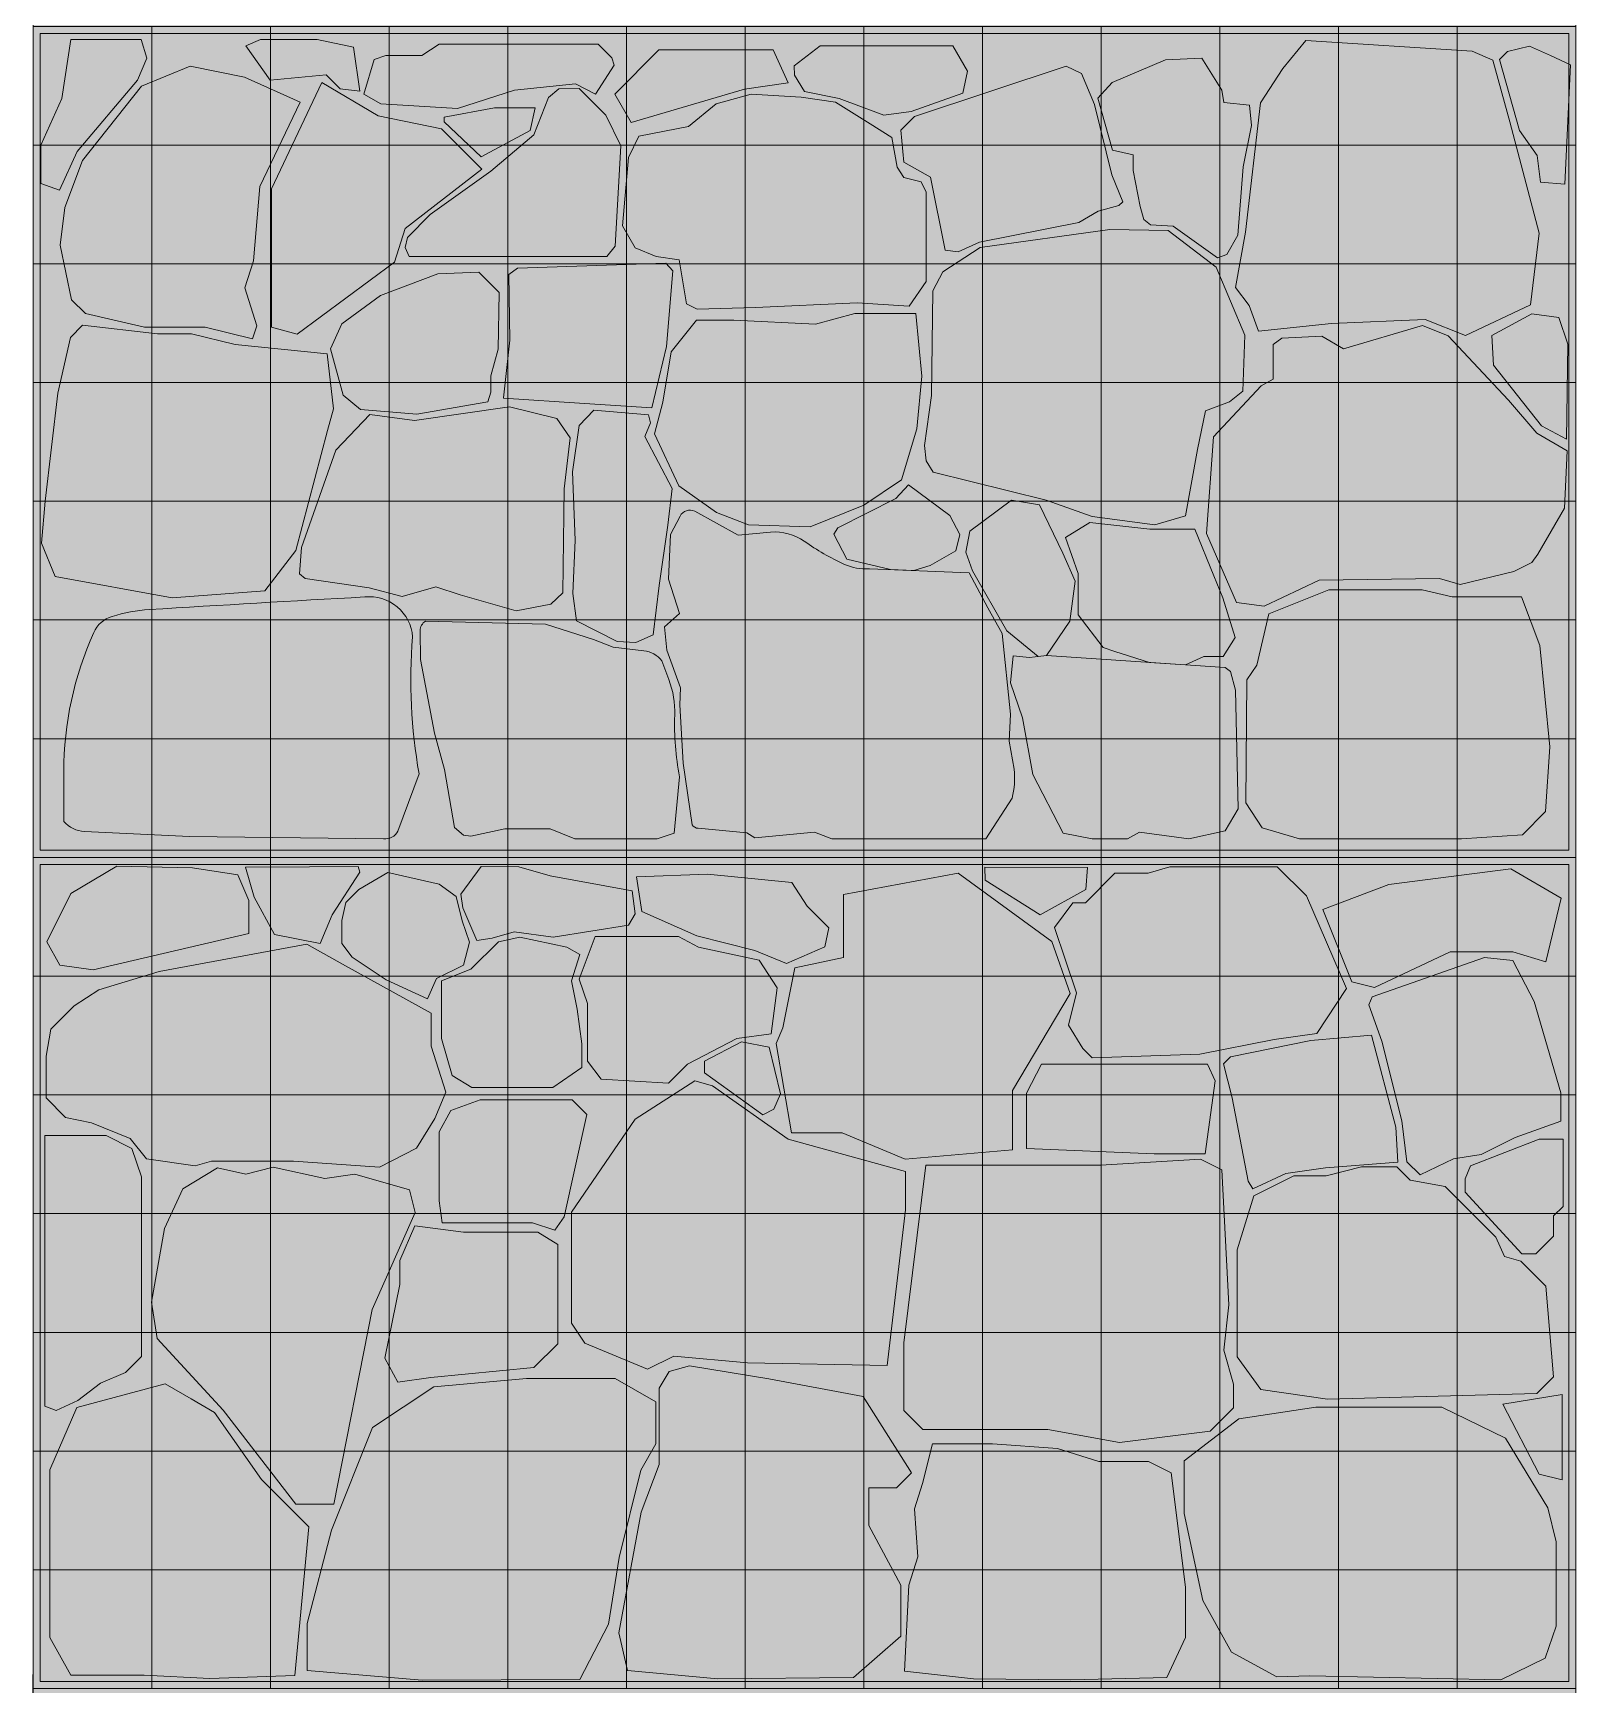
# Model space of a CAD drawing. Header units: centimetres. Extents: x -4381 to 5639, y -3920 to 4826.
# Drawn here: x 5.091 to 5.941, y 25.628 to 26.537 of the extents above; entities that cross this region are included whole.
import ezdxf
from ezdxf.xclip import XClip

# ---------------------------------------------------------------- set-up
doc = ezdxf.new("R2010")
doc.units = ezdxf.units.CM
doc.header["$MEASUREMENT"] = 0
doc.header["$XCLIPFRAME"] = 0
doc.set_wipeout_variables(frame=1)
doc.linetypes.add('Dashed', pattern=[0.564444, 0.282222, -0.282222])
doc.linetypes.add('Wipeout_Contour', pattern=[100, 0, -100])
for name, color, linetype in [('0- SITE', 7, 'Continuous'), ('Drawing & Figure', 7, 'Continuous'), ('Mur de clôture', 7, 'Continuous')]:
    doc.layers.add(name, color=color, linetype=linetype)
for name, color, linetype, lineweight in [('0- SITE_Pen_No__1', 7, 'Continuous', 5), ('0_Pen_No__1', 7, 'Continuous', 5), ('0_Pen_No__20', 1, 'Continuous', 5), ('Mur de clôture_Pen_No__1', 7, 'Continuous', 5), ('net_Pen_No__1', 7, 'Continuous', 5)]:
    doc.layers.add(name, color=color, linetype=linetype, lineweight=lineweight)
for name, color, linetype, lineweight, true_color in [('0- SITE_Pen_No__178', 7, 'Continuous', 5, 0xbda888), ('0_Pen_No__254', 7, 'Continuous', 13, 0xe8e8e8), ('cad-block.com_Pen_No__62', 7, 'Continuous', 5, 0xaaaaaa)]:
    doc.layers.add(name, color=color, linetype=linetype, lineweight=lineweight, true_color=true_color)

# ---------------------------------------------------------------- blocks, each defined once
blk = doc.blocks.new('Drawing_8_8', base_point=(-322.57542, 32.20361))
at = {"layer": '0_Pen_No__254', "linetype": 'Continuous', "ltscale": 10}
for points in [[(5.10562, 26.45092), (5.11544, 26.47216), (5.14858, 26.51155), (5.15375, 26.52353), (5.15061, 26.53384), (5.11186, 26.53384), (5.10685, 26.5013), (5.09525, 26.47572), (5.09525, 26.45452)], [(5.22161, 26.51142), (5.2526, 26.51445), (5.26027, 26.50678), (5.27113, 26.50544), (5.26753, 26.52974), (5.24766, 26.53384), (5.21627, 26.53384), (5.20831, 26.5304)], [(5.27903, 26.52291), (5.27336, 26.5038), (5.28271, 26.49846), (5.32497, 26.49579), (5.35623, 26.506), (5.38992, 26.50942), (5.40085, 26.50377), (5.41115, 26.51983), (5.40994, 26.52375), (5.40241, 26.53128), (5.31487, 26.53128), (5.30515, 26.52509), (5.28538, 26.52509)], [(5.42052, 26.48824), (5.48291, 26.50647), (5.50712, 26.50996), (5.49877, 26.52821), (5.43582, 26.52821), (5.4116, 26.5037)], [(5.6032, 26.5044), (5.6059, 26.51648), (5.59779, 26.53038), (5.52461, 26.53038), (5.5103, 26.51936), (5.51051, 26.51421), (5.51596, 26.50526), (5.53518, 26.50137), (5.55976, 26.49219), (5.57477, 26.49423)], [(5.76612, 26.37328), (5.80643, 26.37756), (5.85801, 26.37971), (5.88012, 26.37089), (5.91605, 26.38781), (5.92085, 26.42713), (5.90459, 26.48862), (5.8953, 26.5225), (5.88381, 26.52748), (5.79216, 26.53324), (5.77957, 26.51787), (5.76733, 26.49891), (5.75897, 26.42776), (5.75355, 26.39731), (5.76098, 26.38744)], [(5.93488, 26.45429), (5.93811, 26.51995), (5.92704, 26.52515), (5.91536, 26.53017), (5.90335, 26.52722), (5.89892, 26.5228), (5.90996, 26.48368), (5.9196, 26.47001), (5.92158, 26.45528)], [(5.21189, 26.36908), (5.21431, 26.3762), (5.20764, 26.3972), (5.21247, 26.41191), (5.21606, 26.45286), (5.23824, 26.49931), (5.20752, 26.51317), (5.17765, 26.51927), (5.15072, 26.50813), (5.11832, 26.46716), (5.10851, 26.4414), (5.10603, 26.42069), (5.11224, 26.39058), (5.11992, 26.3829), (5.15252, 26.37541), (5.18591, 26.37541)], [(5.59361, 26.41792), (5.60073, 26.41693), (5.61249, 26.4222), (5.6672, 26.43302), (5.67782, 26.43936), (5.68926, 26.44253), (5.69135, 26.44454), (5.68539, 26.45943), (5.67588, 26.49815), (5.66867, 26.51518), (5.66016, 26.51921), (5.57664, 26.49149), (5.56918, 26.48402), (5.57075, 26.46637), (5.58541, 26.45797)], [(5.70296, 26.43482), (5.70665, 26.43173), (5.71914, 26.43109), (5.74354, 26.41371), (5.74868, 26.41545), (5.75482, 26.42616), (5.75776, 26.46384), (5.76223, 26.48648), (5.76119, 26.49771), (5.74709, 26.4992), (5.74602, 26.50604), (5.73484, 26.5236), (5.71488, 26.52259), (5.68547, 26.51011), (5.67764, 26.50162), (5.68572, 26.47296), (5.69703, 26.47039), (5.69703, 26.46181), (5.70091, 26.44188)], [(5.25023, 26.51016), (5.22234, 26.4517), (5.22234, 26.37542), (5.23658, 26.37152), (5.29011, 26.41121), (5.2961, 26.42971), (5.33833, 26.46247), (5.31612, 26.48468), (5.28119, 26.49181)], [(5.38069, 26.50672), (5.37502, 26.50194), (5.36688, 26.48143), (5.34324, 26.46136), (5.3098, 26.43741), (5.29725, 26.42487), (5.29597, 26.41935), (5.29821, 26.41431), (5.40723, 26.41431), (5.4118, 26.42012), (5.41493, 26.4753), (5.40659, 26.49214), (5.39182, 26.50691)], [(5.44694, 26.41248), (5.45107, 26.38838), (5.45686, 26.38532), (5.48912, 26.38627), (5.54512, 26.38885), (5.57369, 26.38704), (5.58299, 26.40059), (5.58311, 26.44982), (5.58039, 26.45551), (5.57081, 26.45785), (5.56716, 26.4636), (5.56408, 26.47989), (5.5522, 26.4874), (5.53319, 26.49943), (5.51429, 26.50215), (5.4867, 26.50377), (5.46733, 26.49841), (5.45219, 26.48594), (5.42479, 26.48071), (5.41908, 26.46889), (5.41571, 26.4313), (5.42283, 26.41923), (5.43425, 26.41436)], [(5.31755, 26.48859), (5.33793, 26.46928), (5.3649, 26.48369), (5.36767, 26.4963), (5.3453, 26.4963), (5.31755, 26.49105)], [(5.58687, 26.29565), (5.64925, 26.28021), (5.67451, 26.27126), (5.70908, 26.26654), (5.72595, 26.27155), (5.73254, 26.30804), (5.73692, 26.32942), (5.75017, 26.33426), (5.75747, 26.34019), (5.75853, 26.37108), (5.74286, 26.40846), (5.71635, 26.42874), (5.68422, 26.42929), (5.61273, 26.41937), (5.59223, 26.40599), (5.58683, 26.39552), (5.58604, 26.33782), (5.58212, 26.31027), (5.58311, 26.30186)], [(5.35021, 26.33653), (5.39493, 26.33348), (5.4319, 26.33106), (5.44008, 26.36481), (5.44352, 26.40647), (5.43972, 26.41078), (5.35797, 26.408), (5.35318, 26.40446), (5.35369, 26.36836)], [(5.27149, 26.33007), (5.30249, 26.32745), (5.34153, 26.33435), (5.34317, 26.33969), (5.3432, 26.34867), (5.34723, 26.36341), (5.34787, 26.39455), (5.33672, 26.4057), (5.31403, 26.40486), (5.28249, 26.39297), (5.26121, 26.37721), (5.25495, 26.36349), (5.26186, 26.33808)], [(5.43348, 26.31678), (5.44672, 26.28805), (5.46753, 26.27347), (5.48512, 26.26666), (5.51916, 26.26553), (5.5488, 26.27747), (5.56943, 26.2913), (5.57797, 26.31955), (5.58067, 26.34839), (5.57744, 26.38295), (5.54372, 26.38295), (5.52202, 26.37709), (5.47709, 26.37924), (5.45646, 26.37924), (5.44256, 26.36182), (5.438, 26.33411)], [(5.8947, 26.37081), (5.89555, 26.3546), (5.92209, 26.32113), (5.93588, 26.31383), (5.93649, 26.36608), (5.93166, 26.38085), (5.91671, 26.38278)], [(5.10315, 26.23811), (5.16776, 26.22634), (5.2188, 26.2303), (5.23575, 26.25249), (5.25323, 26.31846), (5.25649, 26.33049), (5.25302, 26.36079), (5.20233, 26.36598), (5.17842, 26.37178), (5.15962, 26.37178), (5.11836, 26.37648), (5.11171, 26.36982), (5.10479, 26.33918), (5.09781, 26.27957), (5.09571, 26.25645)], [(5.754, 26.22377), (5.76926, 26.2218), (5.79964, 26.23616), (5.86577, 26.23698), (5.8772, 26.23376), (5.90672, 26.2409), (5.91681, 26.2458), (5.91999, 26.2505), (5.93476, 26.27579), (5.93627, 26.30732), (5.91956, 26.31708), (5.90392, 26.33519), (5.87057, 26.37075), (5.85643, 26.37635), (5.8129, 26.36353), (5.80095, 26.37055), (5.77908, 26.36933), (5.77416, 26.36587), (5.77416, 26.34682), (5.76766, 26.34313), (5.74135, 26.31509), (5.73747, 26.2619)], [(5.23783, 26.23952), (5.24105, 26.23706), (5.27626, 26.23184), (5.2944, 26.22711), (5.31301, 26.23237), (5.32638, 26.22803), (5.35725, 26.21915), (5.37627, 26.22285), (5.38296, 26.22916), (5.38358, 26.28635), (5.38699, 26.31443), (5.37959, 26.3251), (5.35348, 26.33164), (5.30113, 26.32407), (5.27651, 26.32738), (5.25794, 26.30768), (5.23896, 26.25414)], [(5.41291, 26.20234), (5.42313, 26.20178), (5.43262, 26.20594), (5.43601, 26.23311), (5.44073, 26.26643), (5.44311, 26.28668), (5.42817, 26.31525), (5.43117, 26.32283), (5.43018, 26.3271), (5.40007, 26.32977), (5.39198, 26.32122), (5.38819, 26.29574), (5.38979, 26.25807), (5.38836, 26.22886), (5.39037, 26.21371)], [(5.53937, 26.24764), (5.56341, 26.24195), (5.57628, 26.2414), (5.58529, 26.24417), (5.5995, 26.25234), (5.60157, 26.26119), (5.59617, 26.27168), (5.57329, 26.28859), (5.56634, 26.28107), (5.53438, 26.26501), (5.53226, 26.26153)], [(5.48874, 26.09423), (5.52154, 26.09731), (5.53114, 26.09373), (5.61594, 26.09373), (5.63046, 26.11606, 0.078557), (5.63159, 26.13203), (5.62881, 26.14739), (5.62947, 26.1623), (5.62494, 26.20678), (5.61695, 26.22086), (5.60668, 26.2401), (5.55177, 26.24245, -0.129508), (5.53801, 26.24483, -0.047136), (5.51594, 26.25755, 0.178869), (5.4974, 26.26254), (5.47944, 26.26091), (5.45554, 26.2741, 0.402294), (5.44752, 26.27144), (5.44217, 26.26128), (5.44114, 26.23667), (5.44718, 26.21778), (5.43892, 26.21033), (5.44021, 26.19762), (5.44765, 26.17688), (5.44735, 26.16753), (5.44915, 26.13541), (5.45414, 26.10145, 0.271244), (5.45752, 26.09947), (5.48419, 26.09706)], [(5.60496, 26.25157), (5.60852, 26.24131), (5.62746, 26.2082), (5.64473, 26.19415), (5.64942, 26.19468), (5.66226, 26.21351), (5.6652, 26.23562), (5.65836, 26.25095), (5.64541, 26.27763), (5.63008, 26.28024), (5.60709, 26.26318)], [(5.687, 26.19676), (5.70617, 26.19084), (5.72599, 26.1895), (5.73607, 26.19413), (5.74675, 26.19413), (5.75327, 26.2045), (5.74646, 26.22648), (5.74157, 26.23852), (5.73114, 26.26416), (5.7063, 26.26416), (5.67317, 26.26779), (5.65983, 26.2597), (5.66674, 26.23971), (5.66674, 26.21709), (5.68056, 26.199)], [(5.78868, 26.09373), (5.82853, 26.09373), (5.87801, 26.09373), (5.91152, 26.09589), (5.92426, 26.10863), (5.92655, 26.14436), (5.92121, 26.20019), (5.9111, 26.22702), (5.87276, 26.22702), (5.8564, 26.23081), (5.80483, 26.23081), (5.77187, 26.21766), (5.76527, 26.18925), (5.7597, 26.18124), (5.75908, 26.11346), (5.76814, 26.09974)], [(5.10802, 26.10319, 0.202929), (5.11938, 26.09773), (5.17716, 26.09497), (5.28416, 26.09373, 0.315943), (5.29204, 26.09794), (5.30368, 26.12946, -0.062601), (5.30014, 26.20483, 0.423499), (5.27377, 26.2269), (5.15504, 26.21995, 0.056058), (5.13462, 26.21618, 0.216368), (5.12451, 26.2073, 0.106349), (5.10802, 26.13068)], [(5.32318, 26.09983), (5.32824, 26.09572), (5.3323, 26.09511), (5.35095, 26.09919), (5.37597, 26.09919), (5.3895, 26.09373), (5.43492, 26.09373), (5.44422, 26.09683), (5.44715, 26.12789, -0.055011), (5.44456, 26.1617, 0.099308), (5.44127, 26.18147), (5.4374, 26.19168, 0.204724), (5.42753, 26.19725), (5.41056, 26.19914), (5.39987, 26.20341), (5.37334, 26.21191), (5.30723, 26.21354, 0.262334), (5.30434, 26.20829), (5.3045, 26.19252), (5.31228, 26.15193), (5.3177, 26.13178)], [(5.65851, 26.09677), (5.67449, 26.09373), (5.69403, 26.09373), (5.7005, 26.09731), (5.7278, 26.09373), (5.74775, 26.098), (5.75502, 26.11024), (5.75341, 26.17545), (5.75069, 26.18589), (5.74778, 26.18802), (5.64942, 26.19468), (5.64003, 26.19361), (5.63098, 26.19447), (5.62955, 26.17949), (5.63616, 26.16039), (5.64175, 26.12903)], [(5.20987, 26.04153), (5.20987, 26.05972), (5.2039, 26.07391), (5.17883, 26.07773), (5.13719, 26.07864), (5.11193, 26.06348), (5.09857, 26.03691), (5.10581, 26.02401), (5.1242, 26.02147)], [(5.22409, 26.04107), (5.2492, 26.03602), (5.25583, 26.0518), (5.27104, 26.07527), (5.27013, 26.07838), (5.24332, 26.07825), (5.20804, 26.07814), (5.21284, 26.0615)], [(5.28655, 26.07508), (5.27055, 26.06583), (5.26338, 26.05866), (5.26118, 26.04873), (5.26118, 26.03602), (5.26686, 26.02853), (5.28552, 26.01606), (5.30836, 26.00563), (5.31335, 26.01683), (5.32821, 26.02415), (5.33144, 26.03684), (5.32749, 26.04843), (5.32419, 26.06182), (5.31473, 26.06862)], [(5.32777, 26.05576), (5.33548, 26.03762), (5.34391, 26.03889), (5.35609, 26.04246), (5.37764, 26.03953), (5.41915, 26.04606), (5.42276, 26.05244), (5.42102, 26.0651), (5.37594, 26.0732), (5.35865, 26.07822), (5.33794, 26.07838), (5.32674, 26.06316)], [(5.42357, 26.07273), (5.4265, 26.05362), (5.45676, 26.04018), (5.48869, 26.03222), (5.5061, 26.02495), (5.52722, 26.03426), (5.52942, 26.04472), (5.51753, 26.05662), (5.509, 26.06956), (5.46258, 26.07421)], [(5.50889, 25.93181), (5.53678, 25.93181), (5.57149, 25.91734), (5.63058, 25.92242), (5.63058, 25.95507), (5.66237, 26.0084), (5.65222, 26.03718), (5.60067, 26.07478), (5.53753, 26.06304), (5.53758, 26.02824), (5.51065, 26.02256), (5.50412, 25.98955), (5.50039, 25.98101)], [(5.6154, 26.07805), (5.61554, 26.07082), (5.64587, 26.05188), (5.67097, 26.06574), (5.67202, 26.0778)], [(5.67453, 25.973), (5.73378, 25.97502), (5.77473, 25.98323), (5.79834, 25.9865), (5.81465, 26.01128), (5.79258, 26.06219), (5.77648, 26.07828), (5.71738, 26.07828), (5.70539, 26.07473), (5.687, 26.07473), (5.67078, 26.05851), (5.66382, 26.05851), (5.65385, 26.04486), (5.66588, 26.00884), (5.66146, 25.99101), (5.66936, 25.97817)], [(5.83005, 26.01186), (5.8717, 26.03142), (5.9063, 26.03142), (5.92451, 26.02598), (5.93295, 26.06094), (5.9051, 26.07723), (5.83786, 26.06844), (5.80157, 26.05478), (5.81759, 26.0149)], [(5.31599, 26.0155), (5.31599, 25.98375), (5.32196, 25.96334), (5.33281, 25.95664), (5.3774, 25.95664), (5.39339, 25.9678), (5.39339, 25.98071), (5.39075, 25.99995), (5.38777, 26.01555), (5.39221, 26.02991), (5.38507, 26.03407), (5.35929, 26.03956), (5.34739, 26.03695), (5.33231, 26.02186)], [(5.39196, 26.0163), (5.39654, 26.00304), (5.39654, 25.9713), (5.40403, 25.96134), (5.4412, 25.95918), (5.45153, 25.96952), (5.47868, 25.98368), (5.4977, 25.98621), (5.50099, 26.01167), (5.49112, 26.02693), (5.45758, 26.03404), (5.44658, 26.03987), (5.40078, 26.03987)], [(5.09821, 25.97403), (5.09821, 25.95102), (5.10893, 25.94029), (5.12321, 25.93733), (5.1446, 25.92866), (5.15364, 25.91745), (5.18045, 25.91353), (5.18928, 25.91612), (5.2345, 25.91612), (5.28199, 25.91282), (5.30237, 25.92332), (5.31237, 25.93968), (5.31846, 25.95414), (5.31037, 25.97957), (5.31037, 25.99761), (5.2419, 26.03566), (5.16046, 26.02052), (5.12737, 26.01057), (5.11373, 26.00178), (5.10082, 25.98887)], [(5.84781, 25.91576), (5.85525, 25.90868), (5.8735, 25.9175), (5.88885, 25.91982), (5.90754, 25.92917), (5.93273, 25.93813), (5.93273, 25.9537), (5.91794, 26.00415), (5.90634, 26.02675), (5.89059, 26.0283), (5.82881, 26.00673), (5.82686, 26.00229), (5.83411, 25.98215), (5.84519, 25.93841)], [(5.76051, 25.9052), (5.76311, 25.90098), (5.78118, 25.90936), (5.80302, 25.91247), (5.84288, 25.9156), (5.84177, 25.93487), (5.82832, 25.98548), (5.79494, 25.98253), (5.7507, 25.97362), (5.74689, 25.96981), (5.75172, 25.9511)], [(5.46102, 25.96483), (5.49314, 25.94162), (5.49908, 25.94477), (5.50288, 25.9532), (5.49658, 25.97897), (5.48137, 25.98193), (5.46102, 25.97114)], [(5.63833, 25.92316), (5.70875, 25.92018), (5.73674, 25.92018), (5.74222, 25.96037), (5.73801, 25.96962), (5.64662, 25.96962), (5.63833, 25.95366)], [(5.48459, 25.80515), (5.56154, 25.80367), (5.57163, 25.88937), (5.57163, 25.9104), (5.5071, 25.92818), (5.46528, 25.95769), (5.45571, 25.96048), (5.42272, 25.93928), (5.38767, 25.88811), (5.38767, 25.82691), (5.39511, 25.81586), (5.42958, 25.80162), (5.44405, 25.80884)], [(5.3164, 25.88216), (5.36625, 25.88216), (5.37855, 25.8782), (5.38357, 25.88558), (5.39611, 25.9419), (5.38801, 25.95), (5.33742, 25.95), (5.32121, 25.94408), (5.31486, 25.93225), (5.31486, 25.89423)], [(5.09749, 25.78115), (5.1038, 25.77885), (5.11572, 25.78434), (5.12829, 25.79389), (5.14201, 25.79973), (5.15088, 25.8086), (5.15088, 25.90755), (5.14556, 25.92309), (5.13135, 25.93025), (5.09749, 25.93025)], [(5.88006, 25.899), (5.91117, 25.8651), (5.91899, 25.8651), (5.92873, 25.87484), (5.92873, 25.88601), (5.93394, 25.89122), (5.93394, 25.92833), (5.92068, 25.92833), (5.88298, 25.91366), (5.88006, 25.90638)], [(5.15947, 25.81846), (5.1958, 25.77894), (5.23589, 25.72727), (5.25676, 25.72727), (5.2779, 25.83442), (5.30148, 25.88791), (5.2984, 25.90031), (5.2684, 25.90905), (5.25178, 25.90658), (5.22335, 25.91288), (5.20834, 25.90894), (5.19266, 25.91257), (5.17352, 25.90093), (5.16342, 25.87912), (5.15631, 25.83849)], [(5.57072, 25.77878), (5.58125, 25.76844), (5.65006, 25.76844), (5.68955, 25.76118), (5.73953, 25.76738), (5.7524, 25.78025), (5.7524, 25.79334), (5.74714, 25.81215), (5.74989, 25.83706), (5.746, 25.91143), (5.73415, 25.91723), (5.67917, 25.91397), (5.58286, 25.91397), (5.57072, 25.81615)], [(5.80422, 25.78515), (5.91955, 25.78828), (5.92857, 25.79731), (5.92448, 25.84734), (5.91068, 25.86114), (5.90166, 25.86364), (5.89696, 25.87426), (5.86906, 25.90216), (5.8497, 25.90566), (5.84235, 25.913), (5.82283, 25.913), (5.8035, 25.90804), (5.78564, 25.90804), (5.76364, 25.89701), (5.75431, 25.8673), (5.75431, 25.80848), (5.7675, 25.79044)], [(5.29196, 25.79452), (5.3102, 25.79697), (5.36694, 25.80246), (5.38012, 25.81564), (5.38012, 25.8703), (5.3692, 25.87709), (5.3281, 25.87709), (5.30146, 25.88052), (5.29307, 25.86148), (5.29307, 25.84822), (5.28494, 25.80772)], [(5.41377, 25.65647), (5.41856, 25.6356), (5.46831, 25.63111), (5.5431, 25.63184), (5.56913, 25.65464), (5.56913, 25.6827), (5.55139, 25.71554), (5.55139, 25.73623), (5.56664, 25.73623), (5.5749, 25.74449), (5.54827, 25.7865), (5.49641, 25.79619), (5.45264, 25.80339), (5.44148, 25.80027), (5.43599, 25.7912), (5.43599, 25.74914), (5.42598, 25.72292)], [(5.10035, 25.74609), (5.10035, 25.65383), (5.11184, 25.63308), (5.15231, 25.63308), (5.18847, 25.6312), (5.23523, 25.63298), (5.243, 25.71483), (5.2169, 25.74093), (5.19097, 25.77772), (5.1639, 25.79355), (5.11509, 25.78054)], [(5.24201, 25.63566), (5.30545, 25.63028), (5.39225, 25.63062), (5.408, 25.66111), (5.41388, 25.69794), (5.42593, 25.74607), (5.43422, 25.7605), (5.43422, 25.78354), (5.41168, 25.79652), (5.36295, 25.79652), (5.31192, 25.79194), (5.27798, 25.76957), (5.25552, 25.71291), (5.24201, 25.66146)], [(5.90067, 25.7823), (5.9207, 25.74371), (5.9334, 25.74074), (5.9334, 25.78769)], [(5.89964, 25.63053), (5.92414, 25.64253), (5.93016, 25.66008), (5.93016, 25.70649), (5.92545, 25.72515), (5.9022, 25.76359), (5.86716, 25.78069), (5.79779, 25.78069), (5.75533, 25.77434), (5.72515, 25.75109), (5.72515, 25.72204), (5.73539, 25.67417), (5.75119, 25.6457), (5.77617, 25.63223), (5.79441, 25.63263)], [(5.5711, 25.63537), (5.60914, 25.63106), (5.66273, 25.63045), (5.71562, 25.63182), (5.72595, 25.6538), (5.72595, 25.68156), (5.71804, 25.74453), (5.7055, 25.75077), (5.67816, 25.75077), (5.6554, 25.7579), (5.61964, 25.76057), (5.58661, 25.76057), (5.5811, 25.73871), (5.57673, 25.7247), (5.57849, 25.69827), (5.57358, 25.68261)]]:
    blk.add_hatch(color=256, dxfattribs=at).paths.add_polyline_path(points)
at = {"layer": '0_Pen_No__1', "linetype": 'Continuous', "ltscale": 10}
blk.add_line((5.94104, 25.23113), (5.94104, 28.11431), dxfattribs=at)
at = {"layer": 'cad-block.com_Pen_No__62', "linetype": 'Continuous', "ltscale": 10, "flags": 128}
for points in [[(5.10562, 26.45092), (5.09525, 26.45452), (5.09525, 26.47572), (5.10685, 26.5013), (5.11186, 26.53384), (5.15061, 26.53384), (5.15375, 26.52353), (5.14858, 26.51155), (5.11544, 26.47216), (5.10562, 26.45092)], [(5.22161, 26.51142), (5.20831, 26.5304), (5.21627, 26.53384), (5.24766, 26.53384), (5.26753, 26.52974), (5.27113, 26.50544), (5.26027, 26.50678), (5.2526, 26.51445), (5.22161, 26.51142)], [(5.27903, 26.52291), (5.27336, 26.5038), (5.28271, 26.49846), (5.32497, 26.49579), (5.35623, 26.506), (5.38992, 26.50942), (5.40085, 26.50377), (5.41115, 26.51983), (5.40994, 26.52375), (5.40241, 26.53128), (5.31487, 26.53128), (5.30515, 26.52509), (5.28538, 26.52509), (5.27903, 26.52291)], [(5.42052, 26.48824), (5.4116, 26.5037), (5.43582, 26.52821), (5.49877, 26.52821), (5.50712, 26.50996), (5.48291, 26.50647), (5.42052, 26.48824)], [(5.6032, 26.5044), (5.57477, 26.49423), (5.55976, 26.49219), (5.53518, 26.50137), (5.51596, 26.50526), (5.51051, 26.51421), (5.5103, 26.51936), (5.52461, 26.53038), (5.59779, 26.53038), (5.6059, 26.51648), (5.6032, 26.5044)], [(5.76612, 26.37328), (5.76098, 26.38744), (5.75355, 26.39731), (5.75897, 26.42776), (5.76733, 26.49891), (5.77957, 26.51787), (5.79216, 26.53324), (5.88381, 26.52748), (5.8953, 26.5225), (5.90459, 26.48862), (5.92085, 26.42713), (5.91605, 26.38781), (5.88012, 26.37089), (5.85801, 26.37971), (5.80643, 26.37756), (5.76612, 26.37328)], [(5.93488, 26.45429), (5.93811, 26.51995), (5.92704, 26.52515), (5.91536, 26.53017), (5.90335, 26.52722), (5.89892, 26.5228), (5.90996, 26.48368), (5.9196, 26.47001), (5.92158, 26.45528), (5.93488, 26.45429)], [(5.21189, 26.36908), (5.18591, 26.37541), (5.15252, 26.37541), (5.11992, 26.3829), (5.11224, 26.39058), (5.10603, 26.42069), (5.10851, 26.4414), (5.11832, 26.46716), (5.15072, 26.50813), (5.17765, 26.51927), (5.20752, 26.51317), (5.23824, 26.49931), (5.21606, 26.45286), (5.21247, 26.41191), (5.20764, 26.3972), (5.21431, 26.3762), (5.21189, 26.36908)], [(5.59361, 26.41792), (5.58541, 26.45797), (5.57075, 26.46637), (5.56918, 26.48402), (5.57664, 26.49149), (5.66016, 26.51921), (5.66867, 26.51518), (5.67588, 26.49815), (5.68539, 26.45943), (5.69135, 26.44454), (5.68926, 26.44253), (5.67782, 26.43936), (5.6672, 26.43302), (5.61249, 26.4222), (5.60073, 26.41693), (5.59361, 26.41792)], [(5.70296, 26.43482), (5.70091, 26.44188), (5.69703, 26.46181), (5.69703, 26.47039), (5.68572, 26.47296), (5.67764, 26.50162), (5.68547, 26.51011), (5.71488, 26.52259), (5.73484, 26.5236), (5.74602, 26.50604), (5.74709, 26.4992), (5.76119, 26.49771), (5.76223, 26.48648), (5.75776, 26.46384), (5.75482, 26.42616), (5.74868, 26.41545), (5.74354, 26.41371), (5.71914, 26.43109), (5.70665, 26.43173), (5.70296, 26.43482)], [(5.25023, 26.51016), (5.22234, 26.4517), (5.22234, 26.37542), (5.23658, 26.37152), (5.29011, 26.41121), (5.2961, 26.42971), (5.33833, 26.46247), (5.31612, 26.48468), (5.28119, 26.49181), (5.25023, 26.51016)], [(5.38069, 26.50672), (5.39182, 26.50691), (5.40659, 26.49214), (5.41493, 26.4753), (5.4118, 26.42012), (5.40723, 26.41431), (5.29821, 26.41431), (5.29597, 26.41935), (5.29725, 26.42487), (5.3098, 26.43741), (5.34324, 26.46136), (5.36688, 26.48143), (5.37502, 26.50194), (5.38069, 26.50672)], [(5.44694, 26.41248), (5.45107, 26.38838), (5.45686, 26.38532), (5.48912, 26.38627), (5.54512, 26.38885), (5.57369, 26.38704), (5.58299, 26.40059), (5.58311, 26.44982), (5.58039, 26.45551), (5.57081, 26.45785), (5.56716, 26.4636), (5.56408, 26.47989), (5.5522, 26.4874), (5.53319, 26.49943), (5.51429, 26.50215), (5.4867, 26.50377), (5.46733, 26.49841), (5.45219, 26.48594), (5.42479, 26.48071), (5.41908, 26.46889), (5.41571, 26.4313), (5.42283, 26.41923), (5.43425, 26.41436), (5.44694, 26.41248)], [(5.31755, 26.48859), (5.31755, 26.49105), (5.3453, 26.4963), (5.36767, 26.4963), (5.3649, 26.48369), (5.33793, 26.46928), (5.31755, 26.48859)], [(5.58687, 26.29565), (5.64925, 26.28021), (5.67451, 26.27126), (5.70908, 26.26654), (5.72595, 26.27155), (5.73254, 26.30804), (5.73692, 26.32942), (5.75017, 26.33426), (5.75747, 26.34019), (5.75853, 26.37108), (5.74286, 26.40846), (5.71635, 26.42874), (5.68422, 26.42929), (5.61273, 26.41937), (5.59223, 26.40599), (5.58683, 26.39552), (5.58604, 26.33782), (5.58212, 26.31027), (5.58311, 26.30186), (5.58687, 26.29565)], [(5.35021, 26.33653), (5.35369, 26.36836), (5.35318, 26.40446), (5.35797, 26.408), (5.43972, 26.41078), (5.44352, 26.40647), (5.44008, 26.36481), (5.4319, 26.33106), (5.39493, 26.33348), (5.35019, 26.33641)], [(5.27149, 26.33007), (5.26186, 26.33808), (5.25495, 26.36349), (5.26121, 26.37721), (5.28249, 26.39297), (5.31403, 26.40486), (5.33672, 26.4057), (5.34787, 26.39455), (5.34723, 26.36341), (5.3432, 26.34867), (5.34317, 26.33969), (5.34153, 26.33435), (5.30249, 26.32745), (5.27149, 26.33007)], [(5.43348, 26.31678), (5.438, 26.33411), (5.44256, 26.36182), (5.45646, 26.37924), (5.47709, 26.37924), (5.52202, 26.37709), (5.54372, 26.38295), (5.57744, 26.38295), (5.58067, 26.34839), (5.57797, 26.31955), (5.56943, 26.2913), (5.5488, 26.27747), (5.51916, 26.26553), (5.48512, 26.26666), (5.46753, 26.27347), (5.44672, 26.28805), (5.43348, 26.31678)], [(5.8947, 26.37081), (5.89555, 26.3546), (5.92209, 26.32113), (5.93588, 26.31383), (5.93649, 26.36608), (5.93166, 26.38085), (5.91671, 26.38278), (5.8947, 26.37081)], [(5.10315, 26.23811), (5.16776, 26.22634), (5.2188, 26.2303), (5.23575, 26.25249), (5.25323, 26.31846), (5.25649, 26.33049), (5.25302, 26.36079), (5.20233, 26.36598), (5.17842, 26.37178), (5.15962, 26.37178), (5.11836, 26.37648), (5.11171, 26.36982), (5.10479, 26.33918), (5.09781, 26.27957), (5.09571, 26.25645), (5.10315, 26.23811)], [(5.754, 26.22377), (5.73747, 26.2619), (5.74135, 26.31509), (5.76766, 26.34313), (5.77416, 26.34682), (5.77416, 26.36587), (5.77908, 26.36933), (5.80095, 26.37055), (5.8129, 26.36353), (5.85643, 26.37635), (5.87057, 26.37075), (5.90392, 26.33519), (5.91956, 26.31708), (5.93627, 26.30732), (5.93476, 26.27579), (5.91999, 26.2505), (5.91681, 26.2458), (5.90672, 26.2409), (5.8772, 26.23376), (5.86577, 26.23698), (5.79964, 26.23616), (5.76926, 26.2218), (5.754, 26.22377)], [(5.23783, 26.23952), (5.23896, 26.25414), (5.25794, 26.30768), (5.27651, 26.32738), (5.30113, 26.32407), (5.35348, 26.33164), (5.37959, 26.3251), (5.38699, 26.31443), (5.38358, 26.28635), (5.38296, 26.22916), (5.37627, 26.22285), (5.35725, 26.21915), (5.32638, 26.22803), (5.31301, 26.23237), (5.2944, 26.22711), (5.27626, 26.23184), (5.24105, 26.23706), (5.23783, 26.23952)], [(5.41291, 26.20234), (5.39037, 26.21371), (5.38836, 26.22886), (5.38979, 26.25807), (5.38819, 26.29574), (5.39198, 26.32122), (5.40007, 26.32977), (5.43018, 26.3271), (5.43117, 26.32283), (5.42817, 26.31525), (5.44311, 26.28668), (5.44073, 26.26643), (5.43601, 26.23311), (5.43262, 26.20594), (5.42313, 26.20178), (5.41291, 26.20234)], [(5.53937, 26.24764), (5.53226, 26.26153), (5.53438, 26.26501), (5.56634, 26.28107), (5.57329, 26.28859), (5.59617, 26.27168), (5.60157, 26.26119), (5.5995, 26.25234), (5.58529, 26.24417), (5.57628, 26.2414), (5.56341, 26.24195), (5.53937, 26.24764)], [(5.60496, 26.25157), (5.60709, 26.26318), (5.63008, 26.28024), (5.64541, 26.27763), (5.65836, 26.25095), (5.6652, 26.23562), (5.66226, 26.21351), (5.64942, 26.19468), (5.64473, 26.19415), (5.62746, 26.2082), (5.60852, 26.24131), (5.60496, 26.25157)], [(5.687, 26.19676), (5.70617, 26.19084), (5.72599, 26.1895), (5.73607, 26.19413), (5.74675, 26.19413), (5.75327, 26.2045), (5.74646, 26.22648), (5.74157, 26.23852), (5.73114, 26.26416), (5.7063, 26.26416), (5.67317, 26.26779), (5.65983, 26.2597), (5.66674, 26.23971), (5.66674, 26.21709), (5.68056, 26.199), (5.687, 26.19676)], [(5.78868, 26.09373), (5.76814, 26.09974), (5.75908, 26.11346), (5.7597, 26.18124), (5.76527, 26.18925), (5.77187, 26.21766), (5.80483, 26.23081), (5.8564, 26.23081), (5.87276, 26.22702), (5.9111, 26.22702), (5.92121, 26.20019), (5.92655, 26.14436), (5.92426, 26.10863), (5.91152, 26.09589), (5.87801, 26.09373), (5.82853, 26.09373), (5.78868, 26.09373)], [(5.65851, 26.09677), (5.64175, 26.12903), (5.63616, 26.16039), (5.62955, 26.17949), (5.63098, 26.19447), (5.64003, 26.19361), (5.64942, 26.19468), (5.74778, 26.18802), (5.75069, 26.18589), (5.75341, 26.17545), (5.75502, 26.11024), (5.74775, 26.098), (5.7278, 26.09373), (5.7005, 26.09731), (5.69403, 26.09373), (5.67449, 26.09373), (5.65851, 26.09677)], [(5.20987, 26.04153), (5.20987, 26.05972), (5.2039, 26.07391), (5.17883, 26.07773), (5.13719, 26.07864), (5.11193, 26.06348), (5.09857, 26.03691), (5.10581, 26.02401), (5.1242, 26.02147), (5.20987, 26.04153)], [(5.22409, 26.04107), (5.21284, 26.0615), (5.20804, 26.07814), (5.24332, 26.07825), (5.27013, 26.07838), (5.27104, 26.07527), (5.25583, 26.0518), (5.2492, 26.03602), (5.22409, 26.04107)], [(5.28655, 26.07508), (5.31473, 26.06862), (5.32419, 26.06182), (5.32749, 26.04843), (5.33144, 26.03684), (5.32821, 26.02415), (5.31335, 26.01683), (5.30836, 26.00563), (5.28552, 26.01606), (5.26686, 26.02853), (5.26118, 26.03602), (5.26118, 26.04873), (5.26338, 26.05866), (5.27055, 26.06583), (5.28655, 26.07508)], [(5.32777, 26.05576), (5.33548, 26.03762), (5.34391, 26.03889), (5.35609, 26.04246), (5.37764, 26.03953), (5.41915, 26.04606), (5.42276, 26.05244), (5.42102, 26.0651), (5.37594, 26.0732), (5.35865, 26.07822), (5.33794, 26.07838), (5.32674, 26.06316), (5.32777, 26.05576)], [(5.42357, 26.07273), (5.4265, 26.05362), (5.45676, 26.04018), (5.48869, 26.03222), (5.5061, 26.02495), (5.52722, 26.03426), (5.52942, 26.04472), (5.51753, 26.05662), (5.509, 26.06956), (5.46258, 26.07421), (5.42357, 26.07273)], [(5.50889, 25.93181), (5.53678, 25.93181), (5.57149, 25.91734), (5.63058, 25.92242), (5.63058, 25.95507), (5.66237, 26.0084), (5.65222, 26.03718), (5.60067, 26.07478), (5.53753, 26.06304), (5.53758, 26.02824), (5.51065, 26.02256), (5.50412, 25.98955), (5.50039, 25.98101), (5.50889, 25.93181)], [(5.6154, 26.07805), (5.61554, 26.07082), (5.64587, 26.05188), (5.67097, 26.06574), (5.67202, 26.0778), (5.6154, 26.07805)], [(5.67453, 25.973), (5.66936, 25.97817), (5.66146, 25.99101), (5.66588, 26.00884), (5.65385, 26.04486), (5.66382, 26.05851), (5.67078, 26.05851), (5.687, 26.07473), (5.70539, 26.07473), (5.71738, 26.07828), (5.77648, 26.07828), (5.79258, 26.06219), (5.81465, 26.01128), (5.79834, 25.9865), (5.77473, 25.98323), (5.73378, 25.97502), (5.67453, 25.973)], [(5.83005, 26.01186), (5.81759, 26.0149), (5.80157, 26.05478), (5.83786, 26.06844), (5.9051, 26.07723), (5.93295, 26.06094), (5.92451, 26.02598), (5.9063, 26.03142), (5.8717, 26.03142), (5.83005, 26.01186)], [(5.31599, 26.0155), (5.31599, 25.98375), (5.32196, 25.96334), (5.33281, 25.95664), (5.3774, 25.95664), (5.39339, 25.9678), (5.39339, 25.98071), (5.39075, 25.99995), (5.38777, 26.01555), (5.39221, 26.02991), (5.38507, 26.03407), (5.35929, 26.03956), (5.34739, 26.03695), (5.33231, 26.02186), (5.31599, 26.0155)], [(5.39654, 25.9713), (5.39654, 25.98543), (5.39654, 26.00304), (5.39196, 26.0163), (5.40078, 26.03987), (5.44658, 26.03987), (5.45758, 26.03404), (5.49112, 26.02693), (5.50099, 26.01167), (5.4977, 25.98621), (5.47868, 25.98368), (5.45153, 25.96952), (5.4412, 25.95918), (5.40403, 25.96134), (5.39654, 25.9713)], [(5.28199, 25.91282), (5.30237, 25.92332), (5.31237, 25.93968), (5.31846, 25.95414), (5.31037, 25.97957), (5.31037, 25.99761), (5.26321, 26.02381), (5.2419, 26.03566), (5.16046, 26.02052), (5.12737, 26.01057), (5.11373, 26.00178), (5.10082, 25.98887), (5.09821, 25.97403), (5.09821, 25.95102), (5.10893, 25.94029), (5.12321, 25.93733), (5.1446, 25.92866), (5.15364, 25.91745), (5.18045, 25.91353), (5.18928, 25.91612), (5.2345, 25.91612), (5.28199, 25.91282)], [(5.84781, 25.91576), (5.84519, 25.93841), (5.83411, 25.98215), (5.82686, 26.00229), (5.82881, 26.00673), (5.89059, 26.0283), (5.90634, 26.02675), (5.91794, 26.00415), (5.93273, 25.9537), (5.93273, 25.93813), (5.90754, 25.92917), (5.88885, 25.91982), (5.8735, 25.9175), (5.85525, 25.90868), (5.84781, 25.91576)], [(5.76051, 25.9052), (5.75172, 25.9511), (5.74689, 25.96981), (5.7507, 25.97362), (5.79494, 25.98253), (5.82832, 25.98548), (5.84177, 25.93487), (5.84288, 25.9156), (5.80302, 25.91247), (5.78118, 25.90936), (5.76311, 25.90098), (5.76051, 25.9052)], [(5.46102, 25.96483), (5.46102, 25.97114), (5.48137, 25.98193), (5.49658, 25.97897), (5.50288, 25.9532), (5.49908, 25.94477), (5.49314, 25.94162), (5.46102, 25.96483)], [(5.63833, 25.92316), (5.63833, 25.95366), (5.64662, 25.96962), (5.73801, 25.96962), (5.74222, 25.96037), (5.73674, 25.92018), (5.70875, 25.92018), (5.63833, 25.92316)], [(5.48459, 25.80515), (5.44405, 25.80884), (5.42958, 25.80162), (5.39511, 25.81586), (5.38767, 25.82691), (5.38767, 25.88811), (5.42272, 25.93928), (5.45571, 25.96048), (5.46528, 25.95769), (5.5071, 25.92818), (5.57163, 25.9104), (5.57163, 25.88937), (5.56154, 25.80367), (5.48459, 25.80515)], [(5.3164, 25.88216), (5.36625, 25.88216), (5.37855, 25.8782), (5.38357, 25.88558), (5.39611, 25.9419), (5.38801, 25.95), (5.33742, 25.95), (5.32121, 25.94408), (5.31486, 25.93225), (5.31486, 25.89423), (5.3164, 25.88216)], [(5.09749, 25.78115), (5.09749, 25.93025), (5.12685, 25.93025), (5.13135, 25.93025), (5.14556, 25.92309), (5.15088, 25.90755), (5.15088, 25.8086), (5.14201, 25.79973), (5.12829, 25.79389), (5.11572, 25.78434), (5.1038, 25.77885), (5.09749, 25.78115)], [(5.88006, 25.899), (5.88006, 25.90638), (5.88298, 25.91366), (5.92068, 25.92833), (5.93394, 25.92833), (5.93394, 25.90737), (5.93394, 25.89122), (5.92873, 25.88601), (5.92873, 25.87484), (5.91899, 25.8651), (5.91117, 25.8651), (5.88006, 25.899)], [(5.15947, 25.81846), (5.15631, 25.83849), (5.16342, 25.87912), (5.17352, 25.90093), (5.19266, 25.91257), (5.20834, 25.90894), (5.22335, 25.91288), (5.25178, 25.90658), (5.2684, 25.90905), (5.2984, 25.90031), (5.30148, 25.88791), (5.2779, 25.83442), (5.25676, 25.72727), (5.23589, 25.72727), (5.1958, 25.77894), (5.15947, 25.81846)], [(5.57072, 25.77878), (5.57072, 25.81615), (5.58286, 25.91397), (5.60221, 25.91397), (5.67917, 25.91397), (5.73415, 25.91723), (5.746, 25.91143), (5.74989, 25.83706), (5.74714, 25.81215), (5.7524, 25.79334), (5.7524, 25.78025), (5.73953, 25.76738), (5.68955, 25.76118), (5.65006, 25.76844), (5.58125, 25.76844), (5.57072, 25.77878)], [(5.80422, 25.78515), (5.7675, 25.79044), (5.75431, 25.80848), (5.75431, 25.8673), (5.76364, 25.89701), (5.78564, 25.90804), (5.8035, 25.90804), (5.82283, 25.913), (5.84235, 25.913), (5.8497, 25.90566), (5.86906, 25.90216), (5.89696, 25.87426), (5.90166, 25.86364), (5.91068, 25.86114), (5.92448, 25.84734), (5.92857, 25.79731), (5.91955, 25.78828), (5.80422, 25.78515)], [(5.29196, 25.79452), (5.28494, 25.80772), (5.29307, 25.84822), (5.29307, 25.86148), (5.30146, 25.88052), (5.3281, 25.87709), (5.3692, 25.87709), (5.38012, 25.8703), (5.38012, 25.81564), (5.36694, 25.80246), (5.3102, 25.79697), (5.29196, 25.79452)], [(5.41377, 25.65647), (5.41856, 25.6356), (5.46831, 25.63111), (5.5431, 25.63184), (5.56913, 25.65464), (5.56913, 25.6827), (5.55139, 25.71554), (5.55139, 25.73623), (5.56664, 25.73623), (5.5749, 25.74449), (5.54827, 25.7865), (5.49641, 25.79619), (5.45264, 25.80339), (5.44148, 25.80027), (5.43599, 25.7912), (5.43599, 25.76894), (5.43599, 25.74914), (5.42598, 25.72292), (5.41377, 25.65647)], [(5.11184, 25.63308), (5.15231, 25.63308), (5.18847, 25.6312), (5.23523, 25.63298), (5.243, 25.71483), (5.2169, 25.74093), (5.19097, 25.77772), (5.17812, 25.78524), (5.1639, 25.79355), (5.11509, 25.78054), (5.10035, 25.74609), (5.10035, 25.65383), (5.11184, 25.63308)], [(5.24201, 25.63566), (5.24201, 25.66146), (5.25552, 25.71291), (5.27798, 25.76957), (5.31192, 25.79194), (5.36295, 25.79652), (5.41168, 25.79652), (5.43422, 25.78354), (5.43422, 25.7605), (5.42593, 25.74607), (5.41388, 25.69794), (5.408, 25.66111), (5.39225, 25.63062), (5.30545, 25.63028), (5.24201, 25.63566)], [(5.90067, 25.7823), (5.9207, 25.74371), (5.9334, 25.74074), (5.9334, 25.78769), (5.90067, 25.7823)], [(5.89964, 25.63053), (5.79441, 25.63263), (5.77617, 25.63223), (5.75119, 25.6457), (5.73539, 25.67417), (5.72515, 25.72204), (5.72515, 25.75109), (5.75533, 25.77434), (5.79779, 25.78069), (5.86716, 25.78069), (5.9022, 25.76359), (5.92545, 25.72515), (5.93016, 25.70649), (5.93016, 25.66008), (5.92414, 25.64253), (5.89964, 25.63053)], [(5.5711, 25.63537), (5.57358, 25.68261), (5.57849, 25.69827), (5.57673, 25.7247), (5.5811, 25.73871), (5.58661, 25.76057), (5.61964, 25.76057), (5.6554, 25.7579), (5.67816, 25.75077), (5.7055, 25.75077), (5.71804, 25.74453), (5.72595, 25.68156), (5.72595, 25.6538), (5.71562, 25.63182), (5.66273, 25.63045), (5.60914, 25.63106), (5.5711, 25.63537)]]:
    blk.add_lwpolyline(points, close=True, dxfattribs=at)
for points in [[(5.48874, 26.09423), (5.48419, 26.09706), (5.45752, 26.09947, -0.271244), (5.45414, 26.10145), (5.44915, 26.13541), (5.44735, 26.16753), (5.44765, 26.17688), (5.44021, 26.19762), (5.43892, 26.21033), (5.44718, 26.21778), (5.44114, 26.23667), (5.44217, 26.26128), (5.44752, 26.27144, -0.402294), (5.45554, 26.2741), (5.47944, 26.26091), (5.4974, 26.26254, -0.178869), (5.51594, 26.25755, 0.047136), (5.53801, 26.24483, 0.129508), (5.55177, 26.24245), (5.60668, 26.2401), (5.61695, 26.22086), (5.62494, 26.20678), (5.62947, 26.1623), (5.62881, 26.14739), (5.63159, 26.13203, -0.078557), (5.63046, 26.11606), (5.61594, 26.09373), (5.53114, 26.09373), (5.52154, 26.09731), (5.48874, 26.09423)], [(5.10802, 26.10319), (5.10802, 26.13068, -0.106349), (5.12451, 26.2073, -0.216368), (5.13462, 26.21618, -0.056058), (5.15504, 26.21995, -0.001113), (5.27377, 26.2269, -0.423499), (5.30014, 26.20483, 0.062601), (5.30368, 26.12946), (5.29204, 26.09794, -0.315943), (5.28416, 26.09373), (5.17716, 26.09497), (5.11938, 26.09773, -0.202929), (5.10802, 26.10319)], [(5.32318, 26.09983), (5.3177, 26.13178), (5.31228, 26.15193), (5.3045, 26.19252), (5.30434, 26.20829, -0.262334), (5.30723, 26.21354), (5.37334, 26.21191), (5.39987, 26.20341), (5.41056, 26.19914), (5.42753, 26.19725, -0.204724), (5.4374, 26.19168), (5.44127, 26.18147, -0.099308), (5.44456, 26.1617, 0.055011), (5.44715, 26.12789), (5.44422, 26.09683), (5.43492, 26.09373), (5.3895, 26.09373), (5.37597, 26.09919), (5.35095, 26.09919), (5.3323, 26.09511), (5.32824, 26.09572), (5.32318, 26.09983)]]:
    blk.add_lwpolyline(points, format="xyb", close=True, dxfattribs=at)
at = {"layer": 'net_Pen_No__1', "linetype": 'Continuous', "ltscale": 10, "flags": 128}
for points in [[(5.09104, 26.54111), (5.09104, 26.08342), (5.94104, 26.08342), (5.94104, 26.54111), (5.09104, 26.54111)], [(5.09496, 26.53719), (5.09496, 26.08734), (5.93712, 26.08734), (5.93712, 26.53719), (5.09496, 26.53719)]]:
    blk.add_lwpolyline(points, close=True, dxfattribs=at)
for points in [[(5.15643, 26.54111), (5.15643, 26.08342)], [(5.22181, 26.54111), (5.22181, 26.08342)], [(5.28719, 26.54111), (5.28719, 26.08342)], [(5.35258, 26.54111), (5.35258, 26.08342)], [(5.41796, 26.54111), (5.41796, 26.08342)], [(5.48335, 26.54111), (5.48335, 26.08342)], [(5.54873, 26.54111), (5.54873, 26.08342)], [(5.61412, 26.54111), (5.61412, 26.08342)], [(5.6795, 26.54111), (5.6795, 26.08342)], [(5.74489, 26.54111), (5.74489, 26.08342)], [(5.81027, 26.54111), (5.81027, 26.08342)], [(5.87565, 26.54111), (5.87565, 26.08342)], [(5.09104, 26.47573), (5.94104, 26.47573)], [(5.09104, 26.41034), (5.94104, 26.41034)], [(5.09104, 26.34496), (5.94104, 26.34496)], [(5.09104, 26.27957), (5.94104, 26.27957)], [(5.09104, 26.21419), (5.94104, 26.21419)], [(5.09104, 26.1488), (5.94104, 26.1488)], [(5.15643, 26.08342), (5.15643, 25.62573)], [(5.22181, 26.08342), (5.22181, 25.62573)], [(5.28719, 26.08342), (5.28719, 25.62573)], [(5.35258, 26.08342), (5.35258, 25.62573)], [(5.41796, 26.08342), (5.41796, 25.62573)], [(5.48335, 26.08342), (5.48335, 25.62573)], [(5.54873, 26.08342), (5.54873, 25.62573)], [(5.61412, 26.08342), (5.61412, 25.62573)], [(5.6795, 26.08342), (5.6795, 25.62573)], [(5.74489, 26.08342), (5.74489, 25.62573)], [(5.81027, 26.08342), (5.81027, 25.62573)], [(5.87565, 26.08342), (5.87565, 25.62573)], [(5.09104, 26.01804), (5.94104, 26.01804)], [(5.09104, 25.95265), (5.94104, 25.95265)], [(5.09104, 25.88727), (5.94104, 25.88727)], [(5.09104, 25.82188), (5.94104, 25.82188)], [(5.09104, 25.7565), (5.94104, 25.7565)], [(5.09104, 25.69111), (5.94104, 25.69111)]]:
    blk.add_lwpolyline(points, dxfattribs=at)
at = {"color": 254, "linetype": 'Wipeout_Contour', "lineweight": 0, "ltscale": 100.034503}
blk.add_wipeout([(5.09104, 25.64196), (5.08698, 25.23928), (5.08698, 23.6254), (5.09104, 23.6254)], dxfattribs=at).dxf.layer = '0- SITE'
at = {"layer": '0- SITE_Pen_No__178', "linetype": 'Continuous', "ltscale": 10}
blk.add_hatch(color=256, dxfattribs=at).paths.add_polyline_path([(5.09104, 25.64196), (5.08698, 25.23928), (5.08698, 23.6254), (5.09104, 23.6254)])
at = {"layer": '0_Pen_No__1', "linetype": 'Continuous', "lineweight": 0, "ltscale": 10, "true_color": 0xffffff}
blk.add_hatch(color=7, dxfattribs=at).paths.add_polyline_path([(5.94104, 28.11431), (5.09104, 28.11431), (5.09104, 25.23113), (5.94104, 25.23113)])
at = {"layer": 'Mur de clôture', "linetype": 'Continuous', "lineweight": 0, "ltscale": 10, "true_color": 0x000000}
blk.add_hatch(color=18, dxfattribs=at).paths.add_polyline_path([(5.94104, 28.11431), (5.09104, 28.11431), (5.09104, 24.76742), (5.94104, 24.76742)])
at = {"layer": '0- SITE_Pen_No__1', "linetype": 'Continuous', "ltscale": 10}
blk.add_line((5.08698, 25.23928), (5.09104, 25.64196), dxfattribs=at)
at = {"layer": '0_Pen_No__1', "linetype": 'Continuous', "ltscale": 10}
blk.add_line((5.09104, 28.11431), (5.09104, 25.23113), dxfattribs=at)
at = {"layer": '0_Pen_No__20', "linetype": 'Dashed', "ltscale": 10}
blk.add_line((5.09104, 25.23928), (5.09104, 45.11707), dxfattribs=at)
at = {"layer": 'Mur de clôture_Pen_No__1', "linetype": 'Continuous', "ltscale": 10}
blk.add_line((5.09104, 28.11431), (5.09104, 25.21058), dxfattribs=at)
at = {"layer": 'net_Pen_No__1', "linetype": 'Continuous', "ltscale": 10, "flags": 128}
for points in [[(5.09104, 26.08342), (5.09104, 25.62573), (5.94104, 25.62573), (5.94104, 26.08342), (5.09104, 26.08342)], [(5.09496, 26.0795), (5.09496, 25.62965), (5.93712, 25.62965), (5.93712, 26.0795), (5.09496, 26.0795)]]:
    blk.add_lwpolyline(points, close=True, dxfattribs=at)

msp = doc.modelspace()

# ---------------------------------------------------------------- block references
at = {"layer": 'Drawing & Figure', "color": 151, "linetype": 'Continuous', "lineweight": 5, "ltscale": 10, "true_color": 0x80c2ff}
ref = msp.add_blockref('Drawing_8_8', (-322.57542, 32.20361), dxfattribs=at)
XClip(ref).set_block_clipping_path([(1, 23.6253966175), (50.7463984619, 45.1170657245)])

doc.saveas('drawing.dxf')
